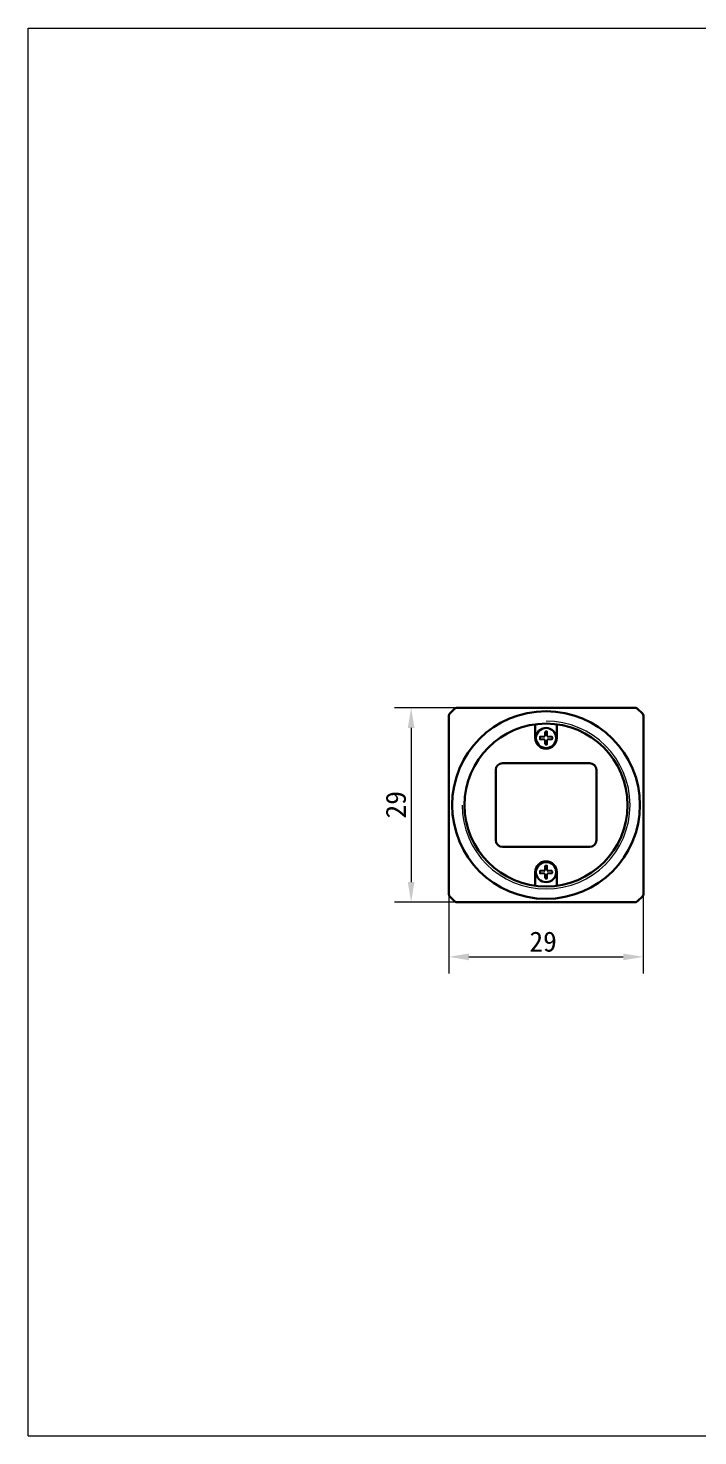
# Model space of a CAD drawing. Header units: millimetres. Extents: x 792 to 1089, y 318 to 528.
# Drawn here: x 792.2 to 892, y 317.8 to 527.8 of the extents above; entities that cross this region are included whole.
import ezdxf

# ---------------------------------------------------------------- set-up
doc = ezdxf.new("R2010")
doc.units = ezdxf.units.MM
doc.header["$LTSCALE"] = 16.335
doc.header["$PDMODE"] = 3
doc.header["$PDSIZE"] = 8
doc.layers.get('0').update_dxf_attribs({"linetype": 'CONTINUOUS'})
doc.layers.get('Defpoints').update_dxf_attribs({"linetype": 'CONTINUOUS'})
for name, color, linetype in [('00_COMPONENTS', 7, 'CONTINUOUS'), ('ASM_DXF_FORMAT', 7, 'CONTINUOUS'), ('D-01-35-26-0DXF_CONTINUOUS_LINE', 7, 'CONTINUOUS'), ('D-01-36-26-0DXF_CONTINUOUS_LINE', 7, 'CONTINUOUS')]:
    doc.layers.add(name, color=color, linetype=linetype)
doc.styles.get("Standard").update_dxf_attribs({"font": 'simfang.ttf'})
doc.dimstyles.new('DIMSTYLE_1', dxfattribs={"dimtxt": 3, "dimasz": 3, "dimexe": 2.5, "dimexo": 0, "dimgap": 0.75, "dimtad": 1, "dimdsep": 46, "dimtxsty": 'STANDARD', "dimblk": '_FILLED', "dimcen": 0.09, "dimclrd": 8, "dimclre": 8, "dimclrt": 7, "dimadec": 0, "dimazin": 0, "dimtp": 0.001, "dimtm": 0.001, "dimtfac": 1, "dimtofl": 0, "dimtmove": 0, "dimatfit": 3, "dimldrblk": '_FILLED', "dimfxl": 1, "dimtolj": 1, "dimlwd": 9, "dimlwe": 9, "dimarcsym": 0})
doc.dimstyles.new('DIMSTYLE_1$0', dxfattribs={"dimtxt": 3, "dimasz": 3, "dimexe": 2.5, "dimexo": 0, "dimgap": 0.75, "dimtad": 1, "dimdsep": 46, "dimtxsty": 'STANDARD', "dimblk": '_FILLED', "dimcen": 0.09, "dimclrd": 8, "dimclre": 8, "dimclrt": 7, "dimadec": 0, "dimazin": 0, "dimtp": 0.001, "dimtm": 0.001, "dimtfac": 1, "dimtofl": 0, "dimtmove": 0, "dimatfit": 3, "dimldrblk": '_FILLED', "dimfxl": 1, "dimtolj": 1, "dimlwd": 9, "dimlwe": 9, "dimarcsym": 0})

# ---------------------------------------------------------------- blocks, each defined once
blk = doc.blocks.new('_FILLED')
at = {"color": 0, "linetype": 'ByBlock'}
blk.add_solid([(0, 0), (-1, 0.167), (-1, -0.167)], dxfattribs=at)
blk = doc.blocks.new('*D152')
at = {"layer": 'D-01-35-26-0DXF_CONTINUOUS_LINE', "color": 8, "linetype": 'Continuous', "lineweight": 9, "transparency": 16777216}
for p, q in [((856.1, 426.4), (846.78, 426.4)), ((849.28, 423.4), (849.28, 400.4)), ((856.99, 397.4), (846.78, 397.4))]:
    blk.add_line(p, q, dxfattribs=at)
at = {"layer": 'Defpoints', "color": 0, "linetype": 'Continuous', "transparency": 16777216}
for p in [(856.1, 426.4), (849.28, 397.4), (856.99, 397.4)]:
    blk.add_point(p, dxfattribs=at)
at = {"layer": 'D-01-35-26-0DXF_CONTINUOUS_LINE', "color": 8, "linetype": 'Continuous', "lineweight": 9, "transparency": 16777216, "xscale": 3, "yscale": 3, "zscale": 3}
for p, rotation in [((849.28, 426.4), 90), ((849.28, 397.4), 270)]:
    blk.add_blockref('_FILLED', p, dxfattribs=dict(at, rotation=rotation))
at = {"layer": 'D-01-35-26-0DXF_CONTINUOUS_LINE', "color": 7, "linetype": 'Continuous', "lineweight": 30, "transparency": 16777216, "insert": (845.49, 411.94), "char_height": 3, "attachment_point": 2, "rotation": 90}
blk.add_mtext('\\A1;29', dxfattribs=at)
blk = doc.blocks.new('*D163')
at = {"color": 8, "linetype": 'ByBlock', "lineweight": 9, "transparency": 16777216}
for p, q in [((854.89, 400.4), (854.89, 386.75)), ((883.89, 400.4), (883.89, 386.75)), ((857.89, 389.25), (880.89, 389.25))]:
    blk.add_line(p, q, dxfattribs=at)
at = {"layer": 'Defpoints', "color": 0, "transparency": 16777216}
for p in [(854.89, 400.4), (883.89, 400.4), (883.89, 389.25)]:
    blk.add_point(p, dxfattribs=at)
at = {"color": 8, "lineweight": 9, "transparency": 16777216, "xscale": 3, "yscale": 3, "zscale": 3, "rotation": 180}
blk.add_blockref('_FILLED', (854.89, 389.25), dxfattribs=at)
at = {"color": 8, "lineweight": 9, "transparency": 16777216, "xscale": 3, "yscale": 3, "zscale": 3}
blk.add_blockref('_FILLED', (883.89, 389.25), dxfattribs=at)
at = {"color": 7, "transparency": 16777216, "insert": (868.95, 391.51), "char_height": 3, "attachment_point": 5}
blk.add_mtext('\\A1;29', dxfattribs=at)

msp = doc.modelspace()

# ---------------------------------------------------------------- linework, layer by layer
at = {"layer": '00_COMPONENTS', "color": 7}
for p, q in [((869.2117, 422.7474), (869.2117, 422.1812)), ((869.5717, 422.1812), (869.5717, 422.7474)), ((854.9158, 420.4512), (854.9157, 420.4512)), ((869.1117, 422.0812), (868.5455, 422.0812)), ((868.5455, 421.7212), (869.1117, 421.7212)), ((869.2117, 421.6212), (869.2117, 421.0549)), ((869.5717, 421.0549), (869.5717, 421.6212)), ((870.2379, 422.0812), (869.6717, 422.0812)), ((869.6717, 421.7212), (870.2379, 421.7212)), ((883.8676, 403.3511), (883.8677, 403.3512)), ((869.1117, 402.0812), (868.5455, 402.0812)), ((868.5455, 401.7212), (869.1117, 401.7212)), ((869.2117, 402.7474), (869.2117, 402.1812)), ((869.2117, 401.6212), (869.2117, 401.0549)), ((869.5717, 402.1812), (869.5717, 402.7474)), ((869.5717, 401.0549), (869.5717, 401.6212)), ((870.2379, 402.0812), (869.6717, 402.0812)), ((869.6717, 401.7212), (870.2379, 401.7212))]:
    msp.add_line(p, q, dxfattribs=at)
at = {"layer": '00_COMPONENTS', "color": 4}
msp.add_line((869.1117, 402.0812), (869.1117, 402.1103), dxfattribs=at)
at = {"layer": '00_COMPONENTS', "color": 7}
for centre, radius, start, end in [((856.0997, 425.8999), 0.5015, 124.963589, 134.975313), ((856.0992, 425.8985), 0.5027, 90.04029, 104.966887), ((855.3944, 425.1937), 0.5027, 165.033075, 179.959707), ((855.3922, 425.1935), 0.5007, 145.034134, 149.973803), ((855.3929, 425.1931), 0.5015, 135.024712, 145.043164), ((869.1117, 422.1812), 0.1, 270, 0), ((869.3117, 422.7474), 0.1, 95.400537, 180), ((869.3917, 421.9012), 0.95, 84.599463, 95.400537), ((869.4717, 422.7474), 0.1, 0, 84.599463), ((869.6717, 422.1812), 0.1, 180, 270), ((869.3917, 421.9012), 0.95, 174.599463, 185.400537), ((868.5455, 421.9812), 0.1, 90, 174.599463), ((868.5455, 421.8212), 0.1, 185.400537, 270), ((869.1117, 421.6212), 0.1, 0, 90), ((869.3117, 421.0549), 0.1, 180, 264.599463), ((869.3917, 421.9012), 0.95, 264.599463, 275.400537), ((869.4717, 421.0549), 0.1, 275.400537, 0), ((869.6717, 421.6212), 0.1, 90, 180), ((870.2379, 421.9812), 0.1, 5.400537, 90), ((870.2379, 421.8212), 0.1, 270, 354.599463), ((869.3917, 421.9012), 0.95, 354.599463, 5.400537), ((869.3917, 401.9012), 0.95, 174.599463, 185.400537), ((868.5455, 401.9812), 0.1, 90, 174.599463), ((868.5455, 401.8212), 0.1, 185.400537, 270), ((869.1117, 402.1812), 0.1, 270, 0), ((869.1117, 401.6212), 0.1, 0, 90), ((869.3117, 402.7474), 0.1, 95.400537, 180), ((869.3917, 401.9012), 0.95, 84.599463, 95.400537), ((869.4717, 402.7474), 0.1, 0, 84.599463), ((869.6717, 402.1812), 0.1, 180, 270), ((869.6717, 401.6212), 0.1, 90, 180), ((870.2379, 401.9812), 0.1, 5.400537, 90), ((870.2379, 401.8212), 0.1, 270, 354.599463), ((869.3917, 401.9012), 0.95, 354.599463, 5.400537), ((869.3117, 401.0549), 0.1, 180, 264.599463), ((869.3917, 401.9012), 0.95, 264.599463, 275.400537), ((869.4717, 401.0549), 0.1, 275.400537, 0)]:
    msp.add_arc(centre, radius, start, end, dxfattribs=at)
msp.add_ellipse((875.1917, 426.3977), major_axis=(0.4, 0), ratio=0.00872687, start_param=-4.71238898, end_param=-3.14159265, dxfattribs=at)
at = {"layer": 'ASM_DXF_FORMAT', "color": 7, "linetype": 'Continuous', "lineweight": 15}
for p, q in [((792.1945, 317.797), (792.1945, 527.797)), ((792.1945, 527.797), (1089.1945, 527.797)), ((792.1945, 317.797), (1089.1945, 317.797))]:
    msp.add_line(p, q, dxfattribs=at)
at = {"layer": 'D-01-35-26-0DXF_CONTINUOUS_LINE', "color": 7, "linetype": 'Continuous', "lineweight": 30}
for p, q in [((856.0988, 426.4012), (874.8801, 426.4012)), ((874.935, 426.4012), (882.6846, 426.4012)), ((854.8917, 401.0279), (854.8917, 425.1941)), ((855.0382, 425.5476), (855.7453, 426.2547)), ((883.0382, 426.2547), (883.7453, 425.5476)), ((883.8917, 425.1941), (883.8917, 401.0279)), ((867.7917, 423.9454), (867.7917, 421.9012)), ((870.9917, 421.9012), (870.9917, 423.9454)), ((875.8917, 418.1512), (862.8917, 418.1512)), ((861.8917, 417.1512), (861.8917, 406.6512)), ((876.8917, 406.6512), (876.8917, 417.1512)), ((862.8917, 405.6512), (875.8917, 405.6512)), ((867.7917, 401.9012), (867.7917, 399.857)), ((870.9917, 399.857), (870.9917, 401.9012)), ((854.8917, 401.0279), (854.8917, 400.4012)), ((854.8917, 398.6083), (854.8917, 400.4012)), ((883.8917, 400.4012), (883.8917, 401.0279)), ((883.8917, 400.4012), (883.8917, 398.6083)), ((855.0382, 398.2547), (855.7453, 397.5476)), ((882.6846, 397.4012), (856.0988, 397.4012)), ((883.0381, 397.5476), (883.7453, 398.2547)), ((883.7101, 398.2202), (883.7103, 398.2198))]:
    msp.add_line(p, q, dxfattribs=at)
for centre, radius in [((869.3917, 411.9012), 14), ((869.3917, 411.9012), 12.15), ((869.3917, 421.9012), 1.5), ((869.3917, 401.9012), 1.5)]:
    msp.add_circle(centre, radius, dxfattribs=at)
for centre, radius, start, end in [((856.0988, 425.9012), 0.5, 90, 135), ((856.0991, 425.901), 0.5003, 118.988703, 124.973501), ((856.0984, 425.9021), 0.499, 114.716341, 118.978215), ((882.6843, 425.8985), 0.5027, 75.033113, 89.95971), ((882.6846, 425.9012), 0.5, 45, 90), ((882.6851, 425.9023), 0.4987, 59.982848, 64.985188), ((882.6841, 425.9007), 0.5007, 55.034147, 59.973832), ((882.6837, 425.8999), 0.5015, 45.024711, 55.043176), ((855.3917, 425.1941), 0.5, 135, 180), ((855.3905, 425.1946), 0.4987, 149.982819, 154.985146), ((883.3905, 425.1931), 0.5015, 34.963589, 44.975313), ((883.3917, 425.1941), 0.5, 0, 45), ((883.3916, 425.1938), 0.5003, 28.982473, 34.973502), ((883.3927, 425.1945), 0.499, 24.710779, 28.971974), ((883.389, 425.1937), 0.5027, 0.04029, 14.966908), ((869.3917, 421.9012), 1.6, 180, 0), ((862.8917, 417.1512), 1, 90, 180), ((875.8917, 417.1512), 1, 0, 90), ((862.8917, 406.6512), 1, 180, 270), ((875.8917, 406.6512), 1, 270, 0), ((869.3917, 401.9012), 1.6, 0, 180), ((855.3916, 398.6082), 0.4999, 179.994628, 225.003217), ((855.3945, 398.6101), 0.5033, 203.50677, 216.921415), ((856.0988, 397.9011), 0.5, 225, 270), ((856.0995, 397.9046), 0.5034, 248.429142, 262.013133), ((882.6846, 397.9011), 0.5, 270, 315), ((882.6838, 397.9048), 0.5036, 277.497384, 291.568173), ((883.3919, 398.6082), 0.4998, 315, 0.005409), ((883.3927, 398.6072), 0.4985, 315.007864, 320.022361), ((883.3886, 398.6103), 0.5036, 322.32585, 336.48911)]:
    msp.add_arc(centre, radius, start, end, dxfattribs=at)
at = {"layer": 'D-01-36-26-0DXF_CONTINUOUS_LINE', "color": 7, "linetype": 'Continuous', "lineweight": 15}
msp.add_arc((869.3917, 411.9012), 12.52, 180, 90, dxfattribs=at)

# ---------------------------------------------------------------- dimensions: what is measured, and where the dimension line sits
dim = msp.add_linear_dim(base=(883.8917, 389.2477), p1=(854.8917, 400.4012), p2=(883.8917, 400.4012), dimstyle='DIMSTYLE_1$0', override={"dimarcsym": 1})
dim.commit()
dim.dimension.update_dxf_attribs({"geometry": '*D163', "text_midpoint": (868.9502, 389.2477), "dimtype": 160})
at = {"layer": 'D-01-35-26-0DXF_CONTINUOUS_LINE', "color": 7, "linetype": 'Continuous', "lineweight": 30}
dim = msp.add_linear_dim(base=(849.2762, 397.4012), p1=(856.0988, 426.4012), p2=(856.9912, 397.4012), angle=270, dimstyle='DIMSTYLE_1', dxfattribs=at)
dim.commit()
dim.dimension.update_dxf_attribs({"geometry": '*D152', "text_midpoint": (849.2762, 411.9392), "dimtype": 160})

doc.saveas('drawing.dxf')
